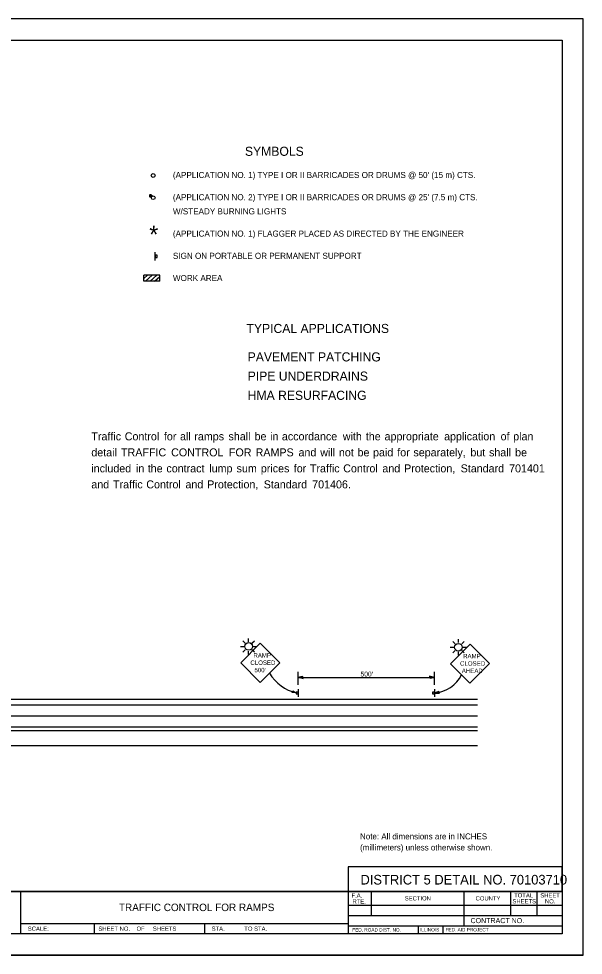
# Model space of a CAD drawing. Extents: x 99437 to 100117, y 99916 to 100356.
# Drawn here: x 99851.2 to 100116.6, y 99915.8 to 100355.8 of the extents above; entities that cross this region are included whole.
import ezdxf

# ---------------------------------------------------------------- set-up
doc = ezdxf.new("R2010")
doc.units = 0
for name, color, linetype in [('Design_PR_Roadway Items', 7, 'Continuous'), ('Design_PR_Roadway Notes', 7, 'Continuous'), ('Level 16', 7, 'Continuous'), ('Level 19', 7, 'Continuous'), ('Level 2', 7, 'Continuous'), ('Level 27', 7, 'Continuous'), ('Level 28', 7, 'Continuous'), ('Level 35', 7, 'Continuous'), ('Level 49', 7, 'Continuous'), ('Level 5', 7, 'Continuous'), ('Level 50', 7, 'Continuous'), ('Level 54', 7, 'Continuous'), ('Sheets_50 Reference Boundary', 7, 'Continuous'), ('Sheets_General Details', 7, 'Continuous'), ('Sheets_Printer Plotting Border', 7, 'Continuous'), ('Stage_Construction Traffic Control', 7, 'Continuous')]:
    doc.layers.add(name, color=color, linetype=linetype)

msp = doc.modelspace()

# ---------------------------------------------------------------- linework, layer by layer
at = {"layer": 'Design_PR_Roadway Items'}
msp.add_line((99915.39, 100242.14), (99915.39, 100246.1), dxfattribs=at)
msp.add_lwpolyline([(99915.39, 100243.69), (99916.38, 100243.69), (99916.38, 100244.68), (99915.39, 100244.68)], close=True, dxfattribs=at)
at = {"layer": 'Level 16'}
for p, q in [((99982.63, 100040.87), (99982.63, 100037.25)), ((100046.69, 100040.87), (100046.69, 100037.25))]:
    msp.add_line(p, q, dxfattribs=at)
for points in [[(99982.63, 100039.45), (99981.73, 100039.45), (99981.73, 100038.55), (99982.63, 100038.55)], [(100046.69, 100039.45), (100045.78, 100039.45), (100045.78, 100038.55), (100046.69, 100038.55)]]:
    msp.add_lwpolyline(points, close=True, dxfattribs=at)
at = {"layer": 'Level 19'}
msp.add_line((100010.7, 100014.39), (100010.7, 100014.39), dxfattribs=at)
at = {"layer": 'Level 2'}
msp.add_line((99490.58, 100014.39), (100066.94, 100014.39), dxfattribs=at)
at = {"layer": 'Level 27'}
for p, q in [((99490.58, 100033.5), (100066.94, 100033.5)), ((99490.58, 100028.34), (100066.94, 100028.34)), ((99490.58, 100023.11), (100066.94, 100023.11))]:
    msp.add_line(p, q, dxfattribs=at)
at = {"layer": 'Level 28'}
for p, q in [((99792.71, 100036.11), (100066.94, 100036.11)), ((99490.58, 100021.4), (100066.94, 100021.4))]:
    msp.add_line(p, q, dxfattribs=at)
at = {"layer": 'Level 49'}
for p, q in [((99912.53, 100272.56), (99912.84, 100272.56)), ((99912.97, 100272.87), (99912.75, 100273.1)), ((99912.75, 100272.02), (99912.97, 100272.25)), ((99913.28, 100273), (99913.28, 100273.32)), ((99913.28, 100271.8), (99913.28, 100272.12)), ((99913.6, 100272.87), (99913.82, 100273.1)), ((99913.82, 100272.02), (99913.6, 100272.25)), ((99913.73, 100272.56), (99914.04, 100272.56)), ((99955.53, 100060.87), (99957.1, 100060.87)), ((99957.75, 100062.44), (99956.64, 100063.55)), ((99959.32, 100063.09), (99959.32, 100064.66)), ((99960.89, 100062.44), (99962, 100063.55)), ((99961.54, 100060.87), (99963.11, 100060.87)), ((100054.12, 100060.51), (100055.69, 100060.51)), ((100056.34, 100062.08), (100055.23, 100063.18)), ((100057.91, 100062.73), (100057.91, 100064.29)), ((100059.48, 100062.08), (100060.58, 100063.18)), ((100060.13, 100060.51), (100061.69, 100060.51)), ((99956.64, 100058.19), (99957.75, 100059.3)), ((99959.32, 100057.08), (99959.32, 100058.65)), ((99962, 100058.19), (99960.89, 100059.3)), ((100055.23, 100057.83), (100056.34, 100058.93)), ((100057.91, 100056.72), (100057.91, 100058.28)), ((100060.58, 100057.83), (100059.48, 100058.93)), ((99853.95, 100023.11), (99853.95, 100023.11))]:
    msp.add_line(p, q, dxfattribs=at)
for points in [[(99964.77, 100043.96), (99955.58, 100053.15), (99964.8, 100062.36), (99973.99, 100053.17)], [(100063.36, 100043.59), (100054.17, 100052.78), (100063.38, 100062), (100072.57, 100052.81)]]:
    msp.add_lwpolyline(points, close=True, dxfattribs=at)
for centre, radius in [((99913.28, 100272.56), 0.359), ((99914.45, 100271.68), 0.869), ((99959.32, 100060.87), 1.79), ((100057.91, 100060.51), 1.79)]:
    msp.add_circle(centre, radius, dxfattribs=at)
at = {"layer": 'Level 5'}
for p, q in [((99982.63, 100042.77), (99982.63, 100048.95)), ((100046.69, 100042.77), (100046.69, 100048.95)), ((99982.63, 100046.36), (100046.69, 100046.36))]:
    msp.add_line(p, q, dxfattribs=at)
for points in [[(99985.01, 100045.86), (99984.81, 100046.32), (99984.74, 100046.76), (99983.82, 100046.57), (99982.63, 100046.36), (99983.9, 100046.13)], [(100044.31, 100046.86), (100044.51, 100046.4), (100044.58, 100045.96), (100045.5, 100046.16), (100046.69, 100046.36), (100045.42, 100046.59)]]:
    msp.add_lwpolyline(points, close=True, dxfattribs=at)
at = {"layer": 'Level 50'}
for points in [[(99979.57, 100039.28), (99979.86, 100039.62), (99980.05, 100039.98), (99980.8, 100039.56), (99981.78, 100039.06), (99980.61, 100039.21)], [(100049.11, 100038.88), (100048.84, 100039.29), (100048.68, 100039.7), (100047.81, 100039.33), (100046.69, 100038.9), (100047.98, 100038.92)]]:
    msp.add_lwpolyline(points, close=True, dxfattribs=at)
for centre, radius, start, end in [((99986.42, 100058.57), 20.05, 210.6247, 256.6076), ((100044.96, 100055.22), 16.41, 276.0308, 331.9468)]:
    msp.add_arc(centre, radius, start, end, dxfattribs=at)
at = {"layer": 'Level 54'}
for p, q in [((99910.07, 100232.43), (99910.07, 100235.39)), ((99910.07, 100233.81), (99911.76, 100235.39)), ((99917.59, 100235.39), (99910.07, 100235.39)), ((99917.59, 100232.43), (99910.07, 100232.43)), ((99910.76, 100232.42), (99913.94, 100235.39)), ((99912.94, 100232.43), (99916.13, 100235.39)), ((99915.12, 100232.42), (99917.59, 100234.72)), ((99917.59, 100232.42), (99917.59, 100235.39))]:
    msp.add_line(p, q, dxfattribs=at)
at = {"layer": 'Sheets_50 Reference Boundary'}
msp.add_lwpolyline([(99476.63, 100345.79), (100106.63, 100345.79), (100106.63, 99945.79), (99476.63, 99945.79)], close=True, dxfattribs=at)
at = {"layer": 'Sheets_General Details'}
for p, q in [((100116.63, 100355.79), (99436.63, 100355.79)), ((100116.63, 99915.79), (100116.63, 100355.79)), ((99476.63, 99945.79), (100106.63, 99945.79)), ((99852.11, 99945.79), (99852.11, 99925.79)), ((100006.11, 99945.79), (100006.11, 99925.79)), ((100016.92, 99945.79), (100016.92, 99934.49)), ((100060.52, 99945.79), (100060.52, 99929.69)), ((100082.36, 99945.79), (100082.36, 99934.49)), ((100094.78, 99945.79), (100094.78, 99934.49)), ((100006.11, 99939.29), (100106.63, 99939.29)), ((100006.11, 99934.49), (100106.63, 99934.49)), ((99852.11, 99930.79), (100006.11, 99930.79)), ((99886.63, 99930.79), (99886.63, 99925.79)), ((99938.63, 99930.79), (99938.63, 99925.79)), ((100006.11, 99929.69), (100106.63, 99929.69)), ((100039.06, 99929.69), (100039.06, 99925.79)), ((100050.66, 99929.69), (100050.66, 99925.79)), ((100116.63, 99915.79), (99436.63, 99915.79))]:
    msp.add_line(p, q, dxfattribs=at)
for points in [[(99476.63, 100345.79), (100106.63, 100345.79), (100106.63, 99925.79), (99476.63, 99925.79)], [(100006.11, 99945.79), (100106.63, 99945.79), (100106.63, 99957.28), (100006.11, 99957.28)]]:
    msp.add_lwpolyline(points, close=True, dxfattribs=at)
at = {"layer": 'Sheets_Printer Plotting Border'}
msp.add_lwpolyline([(99436.63, 99915.79), (100116.63, 99915.79), (100116.63, 100355.79), (99436.63, 100355.79)], close=True, dxfattribs=at)
at = {"layer": 'Stage_Construction Traffic Control'}
msp.add_circle((99914.42, 100282.13), 0.87, dxfattribs=at)

# ---------------------------------------------------------------- texts
at = {"layer": 'Design_PR_Roadway Notes'}
for s, height, p in [('SYMBOLS', 4.275, (99957.57, 100291.38)), ("(APPLICATION NO. 1) TYPE I OR II BARRICADES OR DRUMS @ 50' (15 m) CTS.", 2.85, (99923.71, 100280.96)), ("(APPLICATION NO. 2) TYPE I OR II BARRICADES OR DRUMS @ 25' (7.5 m) CTS.", 2.85, (99923.71, 100270.52)), ('W/STEADY BURNING LIGHTS', 2.85, (99923.71, 100263.87)), ('(APPLICATION NO. 1) FLAGGER PLACED AS DIRECTED BY THE ENGINEER', 2.85, (99923.71, 100253.42)), ('SIGN ON PORTABLE OR PERMANENT SUPPORT', 2.85, (99923.71, 100242.98)), ('WORK AREA', 2.85, (99923.71, 100232.53)), ('TYPICAL APPLICATIONS', 4.275, (99958.29, 100208.13)), ('PAVEMENT PATCHING', 4.275, (99958.86, 100194.78)), ('PIPE UNDERDRAINS', 4.275, (99958.86, 100185.75)), ('HMA RESURFACING', 4.275, (99958.86, 100176.73))]:
    msp.add_text(s, height=height, dxfattribs=at).set_placement(p)
at = {"layer": 'Level 35'}
for s, p in [('Traffic', (99885.36, 100157.71)), (' Control', (99899.67, 100157.71)), (' for', (99918.07, 100157.71)), (' all', (99925.66, 100157.71)), (' shall', (99948.44, 100157.71)), (' be', (99960.7, 100157.71)), (' in', (99968.01, 100157.71)), (' accordance', (99973.55, 100157.71)), (' with', (100002.18, 100157.71)), (' the', (100012.99, 100157.71)), ('appropriate', (100023.21, 100157.71)), (' application', (100049.79, 100157.71)), (' of', (100076.37, 100157.71)), ('plan', (100083.67, 100157.71)), (' ramps', (99932.38, 100157.71)), ('detail', (99885.36, 100150.18)), (' TRAFFIC', (99897.92, 100150.18)), (' CONTROL', (99921.48, 100150.18)), (' FOR', (99948.64, 100150.18)), (' RAMPS', (99961.2, 100150.18)), (' and', (99981.35, 100150.18)), (' will', (99991.58, 100150.18)), (' not', (100000.33, 100150.18)), (' be', (100009.1, 100150.18)), (' paid', (100016.4, 100150.18)), (' for', (100027.79, 100150.18)), (' separately,', (100035.38, 100150.18)), (' but', (100062.16, 100150.18)), (' shall', (100070.92, 100150.18)), (' be', (100083.18, 100150.18)), ('included', (99885.36, 100142.66)), (' in', (99904.94, 100142.66)), (' the', (99910.49, 100142.66)), (' contract', (99919.25, 100142.66)), (' lump', (99939.4, 100142.66)), (' sum', (99952.25, 100142.66)), (' prices', (99963.64, 100142.66)), (' for', (99979.12, 100142.66)), (' Traffic', (99986.71, 100142.66)), (' Control', (100002.38, 100142.66)), (' and', (100020.78, 100142.66)), (' Protection,', (100031, 100142.66)), (' Standard', (100057.58, 100142.66)), (' 701401', (100080.36, 100142.66)), ('and', (99885.36, 100135.14)), (' Traffic', (99894.13, 100135.14)), (' Control', (99909.8, 100135.14)), (' and', (99928.2, 100135.14)), (' Protection,', (99938.43, 100135.14)), (' Standard', (99965, 100135.14)), (' 701406.', (99987.79, 100135.14))]:
    msp.add_text(s, height=3.762, dxfattribs=at).set_placement(p)
at = {"layer": 'Level 49'}
for s, p in [('RAMP', (99961.55, 100055.67)), ('RAMP', (100060.13, 100055.31)), ('CLOSED', (99960.12, 100052.21)), ('CLOSED', (100058.7, 100051.85)), ("500'", (99962.03, 100048.75)), ('AHEAD', (100059.52, 100048.38))]:
    msp.add_text(s, height=2.078, dxfattribs=at).set_placement(p)
at = {"layer": 'Level 5'}
msp.add_text("500'", height=2.28, dxfattribs=at).set_placement((100011.91, 100046.76))
at = {"layer": 'Sheets_General Details'}
for s, height, p in [('Note: All dimensions are in INCHES', 2.8003, (100011.69, 99970.24)), ('(millimeters) unless otherwise shown.', 2.8003, (100011.69, 99965.04)), ('DISTRICT 5 DETAIL NO. 70103710   ', 4.5381, (100011.89, 99949.03)), ('F.A.', 2, (100007.66, 99942.89)), ('RTE.', 2, (100008.12, 99940.09)), ('SECTION', 2, (100032.72, 99941.54)), ('COUNTY', 2, (100066.01, 99941.54)), ('SHEETS', 2, (100083.34, 99940.16)), ('TOTAL', 2, (100084.13, 99942.96)), ('SHEET', 2, (100096.42, 99942.96)), ('NO.', 2, (100098.62, 99940.16)), ('TRAFFIC CONTROL FOR RAMPS', 3.5, (99898.34, 99936.54)), ('CONTRACT NO.      ', 2.4, (100063.62, 99930.89)), ('SCALE:          ', 2, (99855.5, 99927.29)), ('SHEET NO.    OF     SHEETS', 2, (99888.67, 99927.29)), ('STA.            TO STA.            ', 2, (99941.93, 99927.29)), ('FED. ROAD DIST. NO.  ', 1.6, (100008.05, 99926.94)), ('ILLINOIS', 1.6, (100039.84, 99926.98)), ('FED. AID PROJECT', 1.6, (100051.88, 99926.98))]:
    msp.add_text(s, height=height, dxfattribs=at).set_placement(p)
at = {"layer": 'Stage_Construction Traffic Control'}
msp.add_text('*', height=8.21, dxfattribs=at).set_placement((99912.58, 100250.37))

doc.saveas('drawing.dxf')
